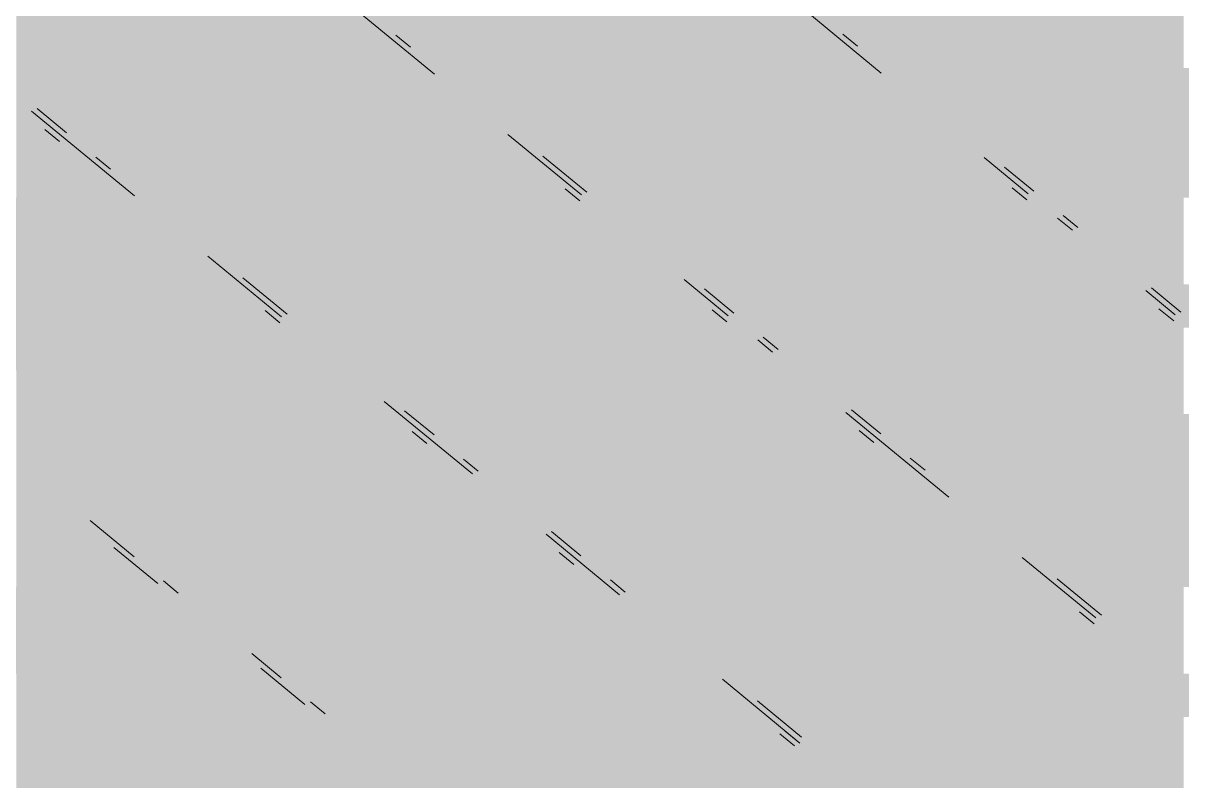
# Paper-space layout '03 3D Building and Roof' of a CAD drawing. Header units: millimetres. Extents: x 5 to 415, y 5 to 292.
# Drawn here: x 260.248 to 262.83, y 74.856 to 76.545 of the extents above; entities that cross this region are included whole.
import ezdxf

# ---------------------------------------------------------------- set-up
doc = ezdxf.new("R2010")
doc.units = ezdxf.units.MM
doc.layers.add('EXISTING', color=7, linetype='Continuous')
doc.layers.add('IMAGES', color=7, linetype='Continuous')

# ---------------------------------------------------------------- blocks, each defined once
blk = doc.blocks.new('SHEET_03')
at = {"layer": 'EXISTING', "color": 250, "lineweight": 9}
for p, q in [((260.9348, 76.6197), (261.1641, 76.4312)), ((261.9964, 76.5681), (262.1602, 76.4334)), ((261.1111, 76.4909), (261.0783, 76.5179)), ((262.1072, 76.4931), (262.0744, 76.52)), ((260.2663, 76.3482), (260.4957, 76.1597)), ((260.3443, 76.3002), (260.2788, 76.3541)), ((260.3284, 76.2809), (260.2957, 76.3079)), ((261.3279, 76.2965), (261.4918, 76.1619)), ((260.4426, 76.2194), (260.4099, 76.2463)), ((261.5042, 76.1677), (261.406, 76.2485)), ((262.3896, 76.2449), (262.4879, 76.1641)), ((262.5004, 76.1699), (262.4348, 76.2238)), ((261.4884, 76.1485), (261.4556, 76.1754)), ((262.4845, 76.1506), (262.4517, 76.1776)), ((262.5534, 76.1102), (262.5862, 76.0833)), ((262.5986, 76.0891), (262.5659, 76.1161)), ((260.6595, 76.025), (260.8233, 75.8904)), ((260.8358, 75.8962), (260.7375, 75.977)), ((261.7211, 75.9733), (261.8194, 75.8925)), ((262.828, 75.9006), (262.7625, 75.9545)), ((261.8319, 75.8984), (261.7664, 75.9523)), ((262.75, 75.9486), (262.8155, 75.8947)), ((260.8199, 75.8769), (260.7871, 75.9039)), ((261.816, 75.8791), (261.7832, 75.9061)), ((262.8121, 75.8813), (262.7793, 75.9082)), ((261.8849, 75.8387), (261.9177, 75.8117)), ((261.9302, 75.8176), (261.8974, 75.8445)), ((261.0526, 75.7018), (261.2492, 75.5402)), ((261.1634, 75.6269), (261.0979, 75.6808)), ((262.0815, 75.6771), (262.3108, 75.4885)), ((262.1595, 75.6291), (262.094, 75.6829)), ((261.1475, 75.6076), (261.1148, 75.6345)), ((262.1436, 75.6098), (262.1109, 75.6367)), ((261.2617, 75.5461), (261.2289, 75.573)), ((262.2578, 75.5483), (262.225, 75.5752)), ((260.4949, 75.3554), (260.3966, 75.4362)), ((261.413, 75.4056), (261.5768, 75.2709)), ((261.491, 75.3576), (261.4255, 75.4114)), ((260.4497, 75.3764), (260.548, 75.2956)), ((261.4752, 75.3383), (261.4424, 75.3652)), ((262.4747, 75.3539), (262.6385, 75.2192)), ((260.5932, 75.2746), (260.5605, 75.3015)), ((261.5893, 75.2768), (261.5566, 75.3037)), ((262.651, 75.2251), (262.5527, 75.3059)), ((262.6351, 75.2058), (262.6023, 75.2327)), ((260.8226, 75.086), (260.757, 75.1399)), ((260.7773, 75.1071), (260.8756, 75.0263)), ((261.8062, 75.0824), (261.97, 74.9477)), ((260.9209, 75.0052), (260.8881, 75.0322)), ((261.9825, 74.9536), (261.8842, 75.0344)), ((261.9666, 74.9343), (261.9339, 74.9612)), ((261.9791, 74.9402), (261.9463, 74.9671))]:
    blk.add_line(p, q, dxfattribs=at)
at = {"layer": 'IMAGES', "color": 7}
for points in [[(260.2327, 76.5411), (260.9073, 76.5411), (260.2327, 76.6375), (260.9073, 76.6375)], [(260.9073, 76.5411), (261.1, 76.5411), (260.9073, 76.6375), (261.1, 76.6375)], [(261.1, 76.5411), (261.1964, 76.5411), (261.1, 76.6375), (261.1964, 76.6375)], [(261.1964, 76.5411), (261.6782, 76.5411), (261.1964, 76.6375), (261.6782, 76.6375)], [(261.6782, 76.5411), (261.7745, 76.5411), (261.6782, 76.6375), (261.7745, 76.6375)], [(261.7745, 76.5411), (261.8709, 76.5411), (261.7745, 76.6375), (261.8709, 76.6375)], [(261.8709, 76.5411), (262.0636, 76.5411), (261.8709, 76.6375), (262.0636, 76.6375)], [(262.0636, 76.5411), (262.16, 76.5411), (262.0636, 76.6375), (262.16, 76.6375)], [(262.16, 76.5411), (262.7382, 76.5411), (262.16, 76.6375), (262.7382, 76.6375)], [(262.7382, 76.5411), (262.8345, 76.5411), (262.7382, 76.6375), (262.8345, 76.6375)], [(260.2327, 76.4446), (260.3291, 76.4446), (260.2327, 76.5411), (260.3291, 76.5411)], [(260.3291, 76.4446), (260.4255, 76.4446), (260.3291, 76.5411), (260.4255, 76.5411)], [(260.4255, 76.4446), (260.9073, 76.4446), (260.4255, 76.5411), (260.9073, 76.5411)], [(260.9073, 76.4446), (261.0036, 76.4446), (260.9073, 76.5411), (261.0036, 76.5411)], [(261.0036, 76.4446), (261.1964, 76.4446), (261.0036, 76.5411), (261.1964, 76.5411)], [(261.1964, 76.4446), (261.2927, 76.4446), (261.1964, 76.5411), (261.2927, 76.5411)], [(261.2927, 76.4446), (261.3891, 76.4446), (261.2927, 76.5411), (261.3891, 76.5411)], [(261.3891, 76.4446), (261.8709, 76.4446), (261.3891, 76.5411), (261.8709, 76.5411)], [(261.8709, 76.4446), (261.9673, 76.4446), (261.8709, 76.5411), (261.9673, 76.5411)], [(261.9673, 76.4446), (262.0636, 76.4446), (261.9673, 76.5411), (262.0636, 76.5411)], [(262.0636, 76.4446), (262.16, 76.4446), (262.0636, 76.5411), (262.16, 76.5411)], [(262.16, 76.4446), (262.2564, 76.4446), (262.16, 76.5411), (262.2564, 76.5411)], [(262.2564, 76.4446), (262.3527, 76.4446), (262.2564, 76.5411), (262.3527, 76.5411)], [(262.3527, 76.4446), (262.8345, 76.4446), (262.3527, 76.5411), (262.8345, 76.5411)], [(260.2327, 76.2518), (260.3291, 76.2518), (260.2327, 76.4446), (260.3291, 76.4446)], [(260.3291, 76.3482), (260.4255, 76.3482), (260.3291, 76.4446), (260.4255, 76.4446)], [(260.4255, 76.3482), (260.5218, 76.3482), (260.4255, 76.4446), (260.5218, 76.4446)], [(260.5218, 76.3482), (261.0036, 76.3482), (260.5218, 76.4446), (261.0036, 76.4446)], [(261.0036, 76.3482), (261.1, 76.3482), (261.0036, 76.4446), (261.1, 76.4446)], [(261.1, 76.3482), (261.2927, 76.3482), (261.1, 76.4446), (261.2927, 76.4446)], [(261.2927, 76.3482), (261.3891, 76.3482), (261.2927, 76.4446), (261.3891, 76.4446)], [(261.3891, 76.3482), (261.4855, 76.3482), (261.3891, 76.4446), (261.4855, 76.4446)], [(261.4855, 76.3482), (261.9673, 76.3482), (261.4855, 76.4446), (261.9673, 76.4446)], [(261.9673, 76.3482), (262.0636, 76.3482), (261.9673, 76.4446), (262.0636, 76.4446)], [(262.0636, 76.3482), (262.2564, 76.3482), (262.0636, 76.4446), (262.2564, 76.4446)], [(262.2564, 76.3482), (262.3527, 76.3482), (262.2564, 76.4446), (262.3527, 76.4446)], [(262.3527, 76.3482), (262.4491, 76.3482), (262.3527, 76.4446), (262.4491, 76.4446)], [(262.4491, 76.3482), (262.9309, 76.3482), (262.4491, 76.4446), (262.9309, 76.4446)], [(260.3291, 76.2518), (260.4255, 76.2518), (260.3291, 76.3482), (260.4255, 76.3482)], [(260.4255, 76.2518), (260.5218, 76.2518), (260.4255, 76.3482), (260.5218, 76.3482)], [(260.5218, 76.2518), (261.1, 76.2518), (260.5218, 76.3482), (261.1, 76.3482)], [(261.1, 76.2518), (261.1964, 76.2518), (261.1, 76.3482), (261.1964, 76.3482)], [(261.1964, 76.2518), (261.2927, 76.2518), (261.1964, 76.3482), (261.2927, 76.3482)], [(261.2927, 76.2518), (261.4855, 76.2518), (261.2927, 76.3482), (261.4855, 76.3482)], [(261.4855, 76.2518), (261.5818, 76.2518), (261.4855, 76.3482), (261.5818, 76.3482)], [(261.5818, 76.2518), (262.0636, 76.2518), (261.5818, 76.3482), (262.0636, 76.3482)], [(262.0636, 76.2518), (262.16, 76.2518), (262.0636, 76.3482), (262.16, 76.3482)], [(262.16, 76.2518), (262.2564, 76.2518), (262.16, 76.3482), (262.2564, 76.3482)], [(262.2564, 76.2518), (262.4491, 76.2518), (262.2564, 76.3482), (262.4491, 76.3482)], [(262.4491, 76.2518), (262.5455, 76.2518), (262.4491, 76.3482), (262.5455, 76.3482)], [(262.5455, 76.2518), (263.0273, 76.2518), (262.5455, 76.3482), (263.0273, 76.3482)], [(260.2327, 76.1554), (260.3291, 76.1554), (260.2327, 76.2518), (260.3291, 76.2518)], [(260.3291, 76.1554), (260.5218, 76.1554), (260.3291, 76.2518), (260.5218, 76.2518)], [(260.5218, 76.1554), (260.6182, 76.1554), (260.5218, 76.2518), (260.6182, 76.2518)], [(260.6182, 76.1554), (260.7145, 76.1554), (260.6182, 76.2518), (260.7145, 76.2518)], [(260.7145, 76.1554), (261.1964, 76.1554), (260.7145, 76.2518), (261.1964, 76.2518)], [(261.1964, 76.1554), (261.2927, 76.1554), (261.1964, 76.2518), (261.2927, 76.2518)], [(261.2927, 76.1554), (261.3891, 76.1554), (261.2927, 76.2518), (261.3891, 76.2518)], [(261.3891, 76.1554), (261.5818, 76.1554), (261.3891, 76.2518), (261.5818, 76.2518)], [(261.5818, 76.1554), (261.6782, 76.1554), (261.5818, 76.2518), (261.6782, 76.2518)], [(261.6782, 76.1554), (262.2564, 76.1554), (261.6782, 76.2518), (262.2564, 76.2518)], [(262.2564, 76.1554), (262.3527, 76.1554), (262.2564, 76.2518), (262.3527, 76.2518)], [(262.3527, 76.1554), (262.5455, 76.1554), (262.3527, 76.2518), (262.5455, 76.2518)], [(262.5455, 76.1554), (262.6418, 76.1554), (262.5455, 76.2518), (262.6418, 76.2518)], [(262.6418, 76.1554), (263.1236, 76.1554), (262.6418, 76.2518), (263.1236, 76.2518)], [(259.8473, 76.059), (260.3291, 76.059), (259.8473, 76.1554), (260.3291, 76.1554)], [(260.3291, 76.059), (260.4255, 76.059), (260.3291, 76.1554), (260.4255, 76.1554)], [(260.4255, 76.059), (260.7145, 76.059), (260.4255, 76.1554), (260.7145, 76.1554)], [(260.7145, 76.059), (260.8109, 76.059), (260.7145, 76.1554), (260.8109, 76.1554)], [(260.8109, 76.059), (261.2927, 76.059), (260.8109, 76.1554), (261.2927, 76.1554)], [(261.2927, 76.059), (261.3891, 76.059), (261.2927, 76.1554), (261.3891, 76.1554)], [(261.3891, 76.059), (261.4855, 76.059), (261.3891, 76.1554), (261.4855, 76.1554)], [(261.4855, 76.059), (261.5818, 76.059), (261.4855, 76.1554), (261.5818, 76.1554)], [(261.5818, 76.059), (261.6782, 76.059), (261.5818, 76.1554), (261.6782, 76.1554)], [(261.6782, 76.059), (261.7745, 76.059), (261.6782, 76.1554), (261.7745, 76.1554)], [(261.7745, 76.059), (262.2564, 76.059), (261.7745, 76.1554), (262.2564, 76.1554)], [(262.2564, 76.059), (262.3527, 76.059), (262.2564, 76.1554), (262.3527, 76.1554)], [(262.3527, 76.059), (262.4491, 76.059), (262.3527, 76.1554), (262.4491, 76.1554)], [(262.4491, 76.059), (262.6418, 76.059), (262.4491, 76.1554), (262.6418, 76.1554)], [(262.6418, 76.059), (262.7382, 76.059), (262.6418, 76.1554), (262.7382, 76.1554)], [(262.7382, 76.059), (262.8345, 76.059), (262.7382, 76.1554), (262.8345, 76.1554)], [(259.9436, 75.9626), (260.4255, 75.9626), (259.9436, 76.059), (260.4255, 76.059)], [(260.4255, 75.9626), (260.5218, 75.9626), (260.4255, 76.059), (260.5218, 76.059)], [(260.5218, 75.9626), (260.6182, 75.9626), (260.5218, 76.059), (260.6182, 76.059)], [(260.6182, 75.9626), (260.8109, 75.9626), (260.6182, 76.059), (260.8109, 76.059)], [(260.8109, 75.9626), (260.9073, 75.9626), (260.8109, 76.059), (260.9073, 76.059)], [(260.9073, 75.9626), (261.3891, 75.9626), (260.9073, 76.059), (261.3891, 76.059)], [(261.3891, 75.9626), (261.4855, 75.9626), (261.3891, 76.059), (261.4855, 76.059)], [(261.4855, 75.9626), (261.5818, 75.9626), (261.4855, 76.059), (261.5818, 76.059)], [(261.5818, 75.9626), (261.6782, 75.9626), (261.5818, 76.059), (261.6782, 76.059)], [(261.6782, 75.9626), (261.7745, 75.9626), (261.6782, 76.059), (261.7745, 76.059)], [(261.7745, 75.9626), (261.8709, 75.9626), (261.7745, 76.059), (261.8709, 76.059)], [(261.8709, 75.9626), (261.9673, 75.9626), (261.8709, 76.059), (261.9673, 76.059)], [(261.9673, 75.9626), (262.4491, 75.9626), (261.9673, 76.059), (262.4491, 76.059)], [(262.4491, 75.9626), (262.5455, 75.9626), (262.4491, 76.059), (262.5455, 76.059)], [(262.5455, 75.9626), (262.6418, 75.9626), (262.5455, 76.059), (262.6418, 76.059)], [(262.6418, 75.9626), (262.7382, 75.9626), (262.6418, 76.059), (262.7382, 76.059)], [(262.7382, 75.9626), (262.8345, 75.9626), (262.7382, 76.059), (262.8345, 76.059)], [(260.04, 75.8662), (260.5218, 75.8662), (260.04, 75.9626), (260.5218, 75.9626)], [(260.5218, 75.8662), (260.6182, 75.8662), (260.5218, 75.9626), (260.6182, 75.9626)], [(260.6182, 75.8662), (260.7145, 75.8662), (260.6182, 75.9626), (260.7145, 75.9626)], [(260.7145, 75.8662), (260.9073, 75.8662), (260.7145, 75.9626), (260.9073, 75.9626)], [(260.9073, 75.8662), (261.0036, 75.8662), (260.9073, 75.9626), (261.0036, 75.9626)], [(261.0036, 75.8662), (261.5818, 75.8662), (261.0036, 75.9626), (261.5818, 75.9626)], [(261.5818, 75.8662), (261.6782, 75.8662), (261.5818, 75.9626), (261.6782, 75.9626)], [(261.6782, 75.8662), (261.8709, 75.8662), (261.6782, 75.9626), (261.8709, 75.9626)], [(261.8709, 75.8662), (261.9673, 75.8662), (261.8709, 75.9626), (261.9673, 75.9626)], [(261.9673, 75.8662), (262.0636, 75.8662), (261.9673, 75.9626), (262.0636, 75.9626)], [(262.0636, 75.8662), (262.5455, 75.8662), (262.0636, 75.9626), (262.5455, 75.9626)], [(262.5455, 75.8662), (262.6418, 75.8662), (262.5455, 75.9626), (262.6418, 75.9626)], [(262.6418, 75.8662), (262.7382, 75.8662), (262.6418, 75.9626), (262.7382, 75.9626)], [(262.7382, 75.8662), (262.9309, 75.8662), (262.7382, 75.9626), (262.9309, 75.9626)], [(260.1364, 75.7698), (260.6182, 75.7698), (260.1364, 75.8662), (260.6182, 75.8662)], [(260.6182, 75.7698), (260.7145, 75.7698), (260.6182, 75.8662), (260.7145, 75.8662)], [(260.7145, 75.7698), (260.8109, 75.7698), (260.7145, 75.8662), (260.8109, 75.8662)], [(260.8109, 75.7698), (260.9073, 75.7698), (260.8109, 75.8662), (260.9073, 75.8662)], [(260.9073, 75.7698), (261.0036, 75.7698), (260.9073, 75.8662), (261.0036, 75.8662)], [(261.0036, 75.7698), (261.1, 75.7698), (261.0036, 75.8662), (261.1, 75.8662)], [(261.1, 75.7698), (261.1964, 75.7698), (261.1, 75.8662), (261.1964, 75.8662)], [(261.1964, 75.7698), (261.6782, 75.7698), (261.1964, 75.8662), (261.6782, 75.8662)], [(261.6782, 75.7698), (261.7745, 75.7698), (261.6782, 75.8662), (261.7745, 75.8662)], [(261.7745, 75.7698), (261.8709, 75.7698), (261.7745, 75.8662), (261.8709, 75.8662)], [(261.8709, 75.7698), (261.9673, 75.7698), (261.8709, 75.8662), (261.9673, 75.8662)], [(261.9673, 75.7698), (262.0636, 75.7698), (261.9673, 75.8662), (262.0636, 75.8662)], [(262.0636, 75.7698), (262.16, 75.7698), (262.0636, 75.8662), (262.16, 75.8662)], [(262.16, 75.7698), (262.6418, 75.7698), (262.16, 75.8662), (262.6418, 75.8662)], [(262.6418, 75.7698), (262.7382, 75.7698), (262.6418, 75.8662), (262.7382, 75.8662)], [(262.7382, 75.7698), (262.8345, 75.7698), (262.7382, 75.8662), (262.8345, 75.8662)], [(260.2327, 75.6734), (260.3291, 75.6734), (260.2327, 75.7698), (260.3291, 75.7698)], [(260.3291, 75.6734), (260.8109, 75.6734), (260.3291, 75.7698), (260.8109, 75.7698)], [(260.8109, 75.6734), (260.9073, 75.6734), (260.8109, 75.7698), (260.9073, 75.7698)], [(260.9073, 75.6734), (261.0036, 75.6734), (260.9073, 75.7698), (261.0036, 75.7698)], [(261.0036, 75.6734), (261.1, 75.6734), (261.0036, 75.7698), (261.1, 75.7698)], [(261.1, 75.6734), (261.1964, 75.6734), (261.1, 75.7698), (261.1964, 75.7698)], [(261.1964, 75.6734), (261.2927, 75.6734), (261.1964, 75.7698), (261.2927, 75.7698)], [(261.2927, 75.6734), (261.7745, 75.6734), (261.2927, 75.7698), (261.7745, 75.7698)], [(261.7745, 75.6734), (261.8709, 75.6734), (261.7745, 75.7698), (261.8709, 75.7698)], [(261.8709, 75.577), (261.9673, 75.577), (261.8709, 75.7698), (261.9673, 75.7698)], [(261.9673, 75.6734), (262.0636, 75.6734), (261.9673, 75.7698), (262.0636, 75.7698)], [(262.0636, 75.6734), (262.16, 75.6734), (262.0636, 75.7698), (262.16, 75.7698)], [(262.16, 75.6734), (262.2564, 75.6734), (262.16, 75.7698), (262.2564, 75.7698)], [(262.2564, 75.6734), (262.7382, 75.6734), (262.2564, 75.7698), (262.7382, 75.7698)], [(262.7382, 75.6734), (262.8345, 75.6734), (262.7382, 75.7698), (262.8345, 75.7698)], [(260.2327, 75.577), (260.3291, 75.577), (260.2327, 75.6734), (260.3291, 75.6734)], [(260.3291, 75.577), (260.4255, 75.577), (260.3291, 75.6734), (260.4255, 75.6734)], [(260.4255, 75.577), (260.9073, 75.577), (260.4255, 75.6734), (260.9073, 75.6734)], [(260.9073, 75.577), (261.0036, 75.577), (260.9073, 75.6734), (261.0036, 75.6734)], [(261.0036, 75.577), (261.1, 75.577), (261.0036, 75.6734), (261.1, 75.6734)], [(261.1, 75.577), (261.1964, 75.577), (261.1, 75.6734), (261.1964, 75.6734)], [(261.1964, 75.577), (261.2927, 75.577), (261.1964, 75.6734), (261.2927, 75.6734)], [(261.2927, 75.577), (261.3891, 75.577), (261.2927, 75.6734), (261.3891, 75.6734)], [(261.3891, 75.577), (261.8709, 75.577), (261.3891, 75.6734), (261.8709, 75.6734)], [(261.9673, 75.577), (262.0636, 75.577), (261.9673, 75.6734), (262.0636, 75.6734)], [(262.0636, 75.577), (262.16, 75.577), (262.0636, 75.6734), (262.16, 75.6734)], [(262.16, 75.577), (262.2564, 75.577), (262.16, 75.6734), (262.2564, 75.6734)], [(262.2564, 75.577), (262.3527, 75.577), (262.2564, 75.6734), (262.3527, 75.6734)], [(262.3527, 75.577), (262.9309, 75.577), (262.3527, 75.6734), (262.9309, 75.6734)], [(260.2327, 75.4806), (260.3291, 75.4806), (260.2327, 75.577), (260.3291, 75.577)], [(260.3291, 75.4806), (260.4255, 75.4806), (260.3291, 75.577), (260.4255, 75.577)], [(260.4255, 75.4806), (260.5218, 75.4806), (260.4255, 75.577), (260.5218, 75.577)], [(260.5218, 75.4806), (261.0036, 75.4806), (260.5218, 75.577), (261.0036, 75.577)], [(261.0036, 75.4806), (261.1, 75.4806), (261.0036, 75.577), (261.1, 75.577)], [(261.1, 75.4806), (261.1964, 75.4806), (261.1, 75.577), (261.1964, 75.577)], [(261.1964, 75.4806), (261.2927, 75.4806), (261.1964, 75.577), (261.2927, 75.577)], [(261.2927, 75.4806), (261.3891, 75.4806), (261.2927, 75.577), (261.3891, 75.577)], [(261.3891, 75.4806), (261.4855, 75.4806), (261.3891, 75.577), (261.4855, 75.577)], [(261.4855, 75.4806), (261.5818, 75.4806), (261.4855, 75.577), (261.5818, 75.577)], [(261.5818, 75.4806), (261.9673, 75.4806), (261.5818, 75.577), (261.9673, 75.577)], [(261.9673, 75.4806), (262.16, 75.4806), (261.9673, 75.577), (262.16, 75.577)], [(262.16, 75.4806), (262.3527, 75.4806), (262.16, 75.577), (262.3527, 75.577)], [(262.3527, 75.4806), (262.4491, 75.4806), (262.3527, 75.577), (262.4491, 75.577)], [(262.4491, 75.4806), (262.5455, 75.4806), (262.4491, 75.577), (262.5455, 75.577)], [(262.5455, 75.4806), (263.0273, 75.4806), (262.5455, 75.577), (263.0273, 75.577)], [(260.2327, 75.3842), (260.3291, 75.3842), (260.2327, 75.4806), (260.3291, 75.4806)], [(260.3291, 75.3842), (260.5218, 75.3842), (260.3291, 75.4806), (260.5218, 75.4806)], [(260.5218, 75.3842), (260.6182, 75.3842), (260.5218, 75.4806), (260.6182, 75.4806)], [(260.6182, 75.3842), (261.1, 75.3842), (260.6182, 75.4806), (261.1, 75.4806)], [(261.1, 75.3842), (261.1964, 75.3842), (261.1, 75.4806), (261.1964, 75.4806)], [(261.1964, 75.2878), (261.2927, 75.2878), (261.1964, 75.4806), (261.2927, 75.4806)], [(261.2927, 75.3842), (261.3891, 75.3842), (261.2927, 75.4806), (261.3891, 75.4806)], [(261.3891, 75.3842), (261.4855, 75.3842), (261.3891, 75.4806), (261.4855, 75.4806)], [(261.4855, 75.3842), (261.5818, 75.3842), (261.4855, 75.4806), (261.5818, 75.4806)], [(261.5818, 75.3842), (261.6782, 75.3842), (261.5818, 75.4806), (261.6782, 75.4806)], [(261.6782, 75.3842), (262.2564, 75.3842), (261.6782, 75.4806), (262.2564, 75.4806)], [(262.2564, 75.3842), (262.5455, 75.3842), (262.2564, 75.4806), (262.5455, 75.4806)], [(262.5455, 75.3842), (262.6418, 75.3842), (262.5455, 75.4806), (262.6418, 75.4806)], [(262.6418, 75.3842), (263.1236, 75.3842), (262.6418, 75.4806), (263.1236, 75.4806)], [(260.2327, 75.2878), (260.3291, 75.2878), (260.2327, 75.3842), (260.3291, 75.3842)], [(260.3291, 75.2878), (260.4255, 75.2878), (260.3291, 75.3842), (260.4255, 75.3842)], [(260.4255, 75.2878), (260.6182, 75.2878), (260.4255, 75.3842), (260.6182, 75.3842)], [(260.6182, 75.2878), (260.7145, 75.2878), (260.6182, 75.3842), (260.7145, 75.3842)], [(260.7145, 75.2878), (261.1964, 75.2878), (260.7145, 75.3842), (261.1964, 75.3842)], [(261.2927, 75.2878), (261.3891, 75.2878), (261.2927, 75.3842), (261.3891, 75.3842)], [(261.3891, 75.2878), (261.4855, 75.2878), (261.3891, 75.3842), (261.4855, 75.3842)], [(261.4855, 75.2878), (261.5818, 75.2878), (261.4855, 75.3842), (261.5818, 75.3842)], [(261.5818, 75.2878), (261.6782, 75.2878), (261.5818, 75.3842), (261.6782, 75.3842)], [(261.6782, 75.2878), (261.7745, 75.2878), (261.6782, 75.3842), (261.7745, 75.3842)], [(261.7745, 75.2878), (262.2564, 75.2878), (261.7745, 75.3842), (262.2564, 75.3842)], [(262.2564, 75.2878), (262.3527, 75.2878), (262.2564, 75.3842), (262.3527, 75.3842)], [(262.3527, 75.2878), (262.4491, 75.2878), (262.3527, 75.3842), (262.4491, 75.3842)], [(262.4491, 75.2878), (262.6418, 75.2878), (262.4491, 75.3842), (262.6418, 75.3842)], [(262.6418, 75.2878), (262.7382, 75.2878), (262.6418, 75.3842), (262.7382, 75.3842)], [(262.7382, 75.2878), (263.22, 75.2878), (262.7382, 75.3842), (263.22, 75.3842)], [(259.9436, 75.1914), (260.3291, 75.1914), (259.9436, 75.2878), (260.3291, 75.2878)], [(260.3291, 75.1914), (260.4255, 75.1914), (260.3291, 75.2878), (260.4255, 75.2878)], [(260.4255, 75.1914), (260.5218, 75.1914), (260.4255, 75.2878), (260.5218, 75.2878)], [(260.5218, 75.1914), (260.7145, 75.1914), (260.5218, 75.2878), (260.7145, 75.2878)], [(260.7145, 75.1914), (260.8109, 75.1914), (260.7145, 75.2878), (260.8109, 75.2878)], [(260.8109, 75.1914), (260.9073, 75.1914), (260.8109, 75.2878), (260.9073, 75.2878)], [(260.9073, 75.1914), (261.3891, 75.1914), (260.9073, 75.2878), (261.3891, 75.2878)], [(261.3891, 75.1914), (261.4855, 75.1914), (261.3891, 75.2878), (261.4855, 75.2878)], [(261.4855, 75.1914), (261.6782, 75.1914), (261.4855, 75.2878), (261.6782, 75.2878)], [(261.6782, 75.1914), (261.7745, 75.1914), (261.6782, 75.2878), (261.7745, 75.2878)], [(261.7745, 75.1914), (261.8709, 75.1914), (261.7745, 75.2878), (261.8709, 75.2878)], [(261.8709, 75.1914), (262.3527, 75.1914), (261.8709, 75.2878), (262.3527, 75.2878)], [(262.3527, 75.1914), (262.4491, 75.1914), (262.3527, 75.2878), (262.4491, 75.2878)], [(262.4491, 75.1914), (262.5455, 75.1914), (262.4491, 75.2878), (262.5455, 75.2878)], [(262.5455, 75.1914), (262.7382, 75.1914), (262.5455, 75.2878), (262.7382, 75.2878)], [(262.7382, 75.1914), (262.8345, 75.1914), (262.7382, 75.2878), (262.8345, 75.2878)], [(260.1364, 75.095), (260.5218, 75.095), (260.1364, 75.1914), (260.5218, 75.1914)], [(260.5218, 75.095), (260.6182, 75.095), (260.5218, 75.1914), (260.6182, 75.1914)], [(260.6182, 75.095), (260.7145, 75.095), (260.6182, 75.1914), (260.7145, 75.1914)], [(260.7145, 75.095), (260.8109, 75.095), (260.7145, 75.1914), (260.8109, 75.1914)], [(260.8109, 75.095), (260.9073, 75.095), (260.8109, 75.1914), (260.9073, 75.1914)], [(260.9073, 75.095), (261.0036, 75.095), (260.9073, 75.1914), (261.0036, 75.1914)], [(261.0036, 75.095), (261.4855, 75.095), (261.0036, 75.1914), (261.4855, 75.1914)], [(261.4855, 75.095), (261.5818, 75.095), (261.4855, 75.1914), (261.5818, 75.1914)], [(261.5818, 75.095), (261.6782, 75.095), (261.5818, 75.1914), (261.6782, 75.1914)], [(261.6782, 75.095), (261.8709, 75.095), (261.6782, 75.1914), (261.8709, 75.1914)], [(261.8709, 75.095), (261.9673, 75.095), (261.8709, 75.1914), (261.9673, 75.1914)], [(261.9673, 75.095), (262.4491, 75.095), (261.9673, 75.1914), (262.4491, 75.1914)], [(262.4491, 75.095), (262.5455, 75.095), (262.4491, 75.1914), (262.5455, 75.1914)], [(262.5455, 75.095), (262.6418, 75.095), (262.5455, 75.1914), (262.6418, 75.1914)], [(262.6418, 75.095), (262.8345, 75.095), (262.6418, 75.1914), (262.8345, 75.1914)], [(260.2327, 74.9986), (260.6182, 74.9986), (260.2327, 75.095), (260.6182, 75.095)], [(260.6182, 74.9986), (260.7145, 74.9986), (260.6182, 75.095), (260.7145, 75.095)], [(260.7145, 74.9986), (260.8109, 74.9986), (260.7145, 75.095), (260.8109, 75.095)], [(260.8109, 74.9986), (260.9073, 74.9986), (260.8109, 75.095), (260.9073, 75.095)], [(260.9073, 74.9986), (261.0036, 74.9986), (260.9073, 75.095), (261.0036, 75.095)], [(261.0036, 74.9986), (261.1, 74.9986), (261.0036, 75.095), (261.1, 75.095)], [(261.1, 74.9986), (261.6782, 74.9986), (261.1, 75.095), (261.6782, 75.095)], [(261.6782, 74.9986), (261.7745, 74.9986), (261.6782, 75.095), (261.7745, 75.095)], [(261.7745, 74.9986), (261.9673, 74.9986), (261.7745, 75.095), (261.9673, 75.095)], [(261.9673, 74.9986), (262.5455, 74.9986), (261.9673, 75.095), (262.5455, 75.095)], [(262.5455, 74.9986), (262.6418, 74.9986), (262.5455, 75.095), (262.6418, 75.095)], [(262.6418, 74.9986), (262.7382, 74.9986), (262.6418, 75.095), (262.7382, 75.095)], [(262.7382, 74.9986), (262.9309, 74.9986), (262.7382, 75.095), (262.9309, 75.095)], [(260.2327, 74.9022), (260.3291, 74.9022), (260.2327, 74.9986), (260.3291, 74.9986)], [(260.3291, 74.9022), (260.7145, 74.9022), (260.3291, 74.9986), (260.7145, 74.9986)], [(260.7145, 74.9022), (260.8109, 74.9022), (260.7145, 74.9986), (260.8109, 74.9986)], [(260.8109, 74.9022), (260.9073, 74.9022), (260.8109, 74.9986), (260.9073, 74.9986)], [(260.9073, 74.9022), (261.0036, 74.9022), (260.9073, 74.9986), (261.0036, 74.9986)], [(261.0036, 74.9022), (261.1, 74.9022), (261.0036, 74.9986), (261.1, 74.9986)], [(261.1, 74.9022), (261.1964, 74.9022), (261.1, 74.9986), (261.1964, 74.9986)], [(261.1964, 74.9022), (261.2927, 74.9022), (261.1964, 74.9986), (261.2927, 74.9986)], [(261.2927, 74.9022), (261.7745, 74.9022), (261.2927, 74.9986), (261.7745, 74.9986)], [(261.7745, 74.9022), (261.8709, 74.9022), (261.7745, 74.9986), (261.8709, 74.9986)], [(261.8709, 74.9022), (262.0636, 74.9022), (261.8709, 74.9986), (262.0636, 74.9986)], [(262.0636, 74.9022), (262.16, 74.9022), (262.0636, 74.9986), (262.16, 74.9986)], [(262.16, 74.9022), (262.2564, 74.9022), (262.16, 74.9986), (262.2564, 74.9986)], [(262.2564, 74.9022), (262.7382, 74.9022), (262.2564, 74.9986), (262.7382, 74.9986)], [(262.7382, 74.9022), (262.8345, 74.9022), (262.7382, 74.9986), (262.8345, 74.9986)], [(260.2327, 74.8058), (260.3291, 74.8058), (260.2327, 74.9022), (260.3291, 74.9022)], [(260.3291, 74.8058), (260.4255, 74.8058), (260.3291, 74.9022), (260.4255, 74.9022)], [(260.4255, 74.8058), (260.8109, 74.8058), (260.4255, 74.9022), (260.8109, 74.9022)], [(260.8109, 74.8058), (260.9073, 74.8058), (260.8109, 74.9022), (260.9073, 74.9022)], [(260.9073, 74.8058), (261.0036, 74.8058), (260.9073, 74.9022), (261.0036, 74.9022)], [(261.0036, 74.8058), (261.1964, 74.8058), (261.0036, 74.9022), (261.1964, 74.9022)], [(261.1964, 74.8058), (261.2927, 74.8058), (261.1964, 74.9022), (261.2927, 74.9022)], [(261.2927, 74.8058), (261.3891, 74.8058), (261.2927, 74.9022), (261.3891, 74.9022)], [(261.3891, 74.8058), (261.9673, 74.8058), (261.3891, 74.9022), (261.9673, 74.9022)], [(261.9673, 74.8058), (262.0636, 74.8058), (261.9673, 74.9022), (262.0636, 74.9022)], [(262.0636, 74.8058), (262.2564, 74.8058), (262.0636, 74.9022), (262.2564, 74.9022)], [(262.2564, 74.8058), (262.3527, 74.8058), (262.2564, 74.9022), (262.3527, 74.9022)], [(262.3527, 74.8058), (262.8345, 74.8058), (262.3527, 74.9022), (262.8345, 74.9022)]]:
    blk.add_solid(points, dxfattribs=at)

psp = doc.layouts.new('03 3D Building and Roof')

# ---------------------------------------------------------------- block references
psp.add_blockref('SHEET_03', (0, 0))

doc.saveas('drawing.dxf')
